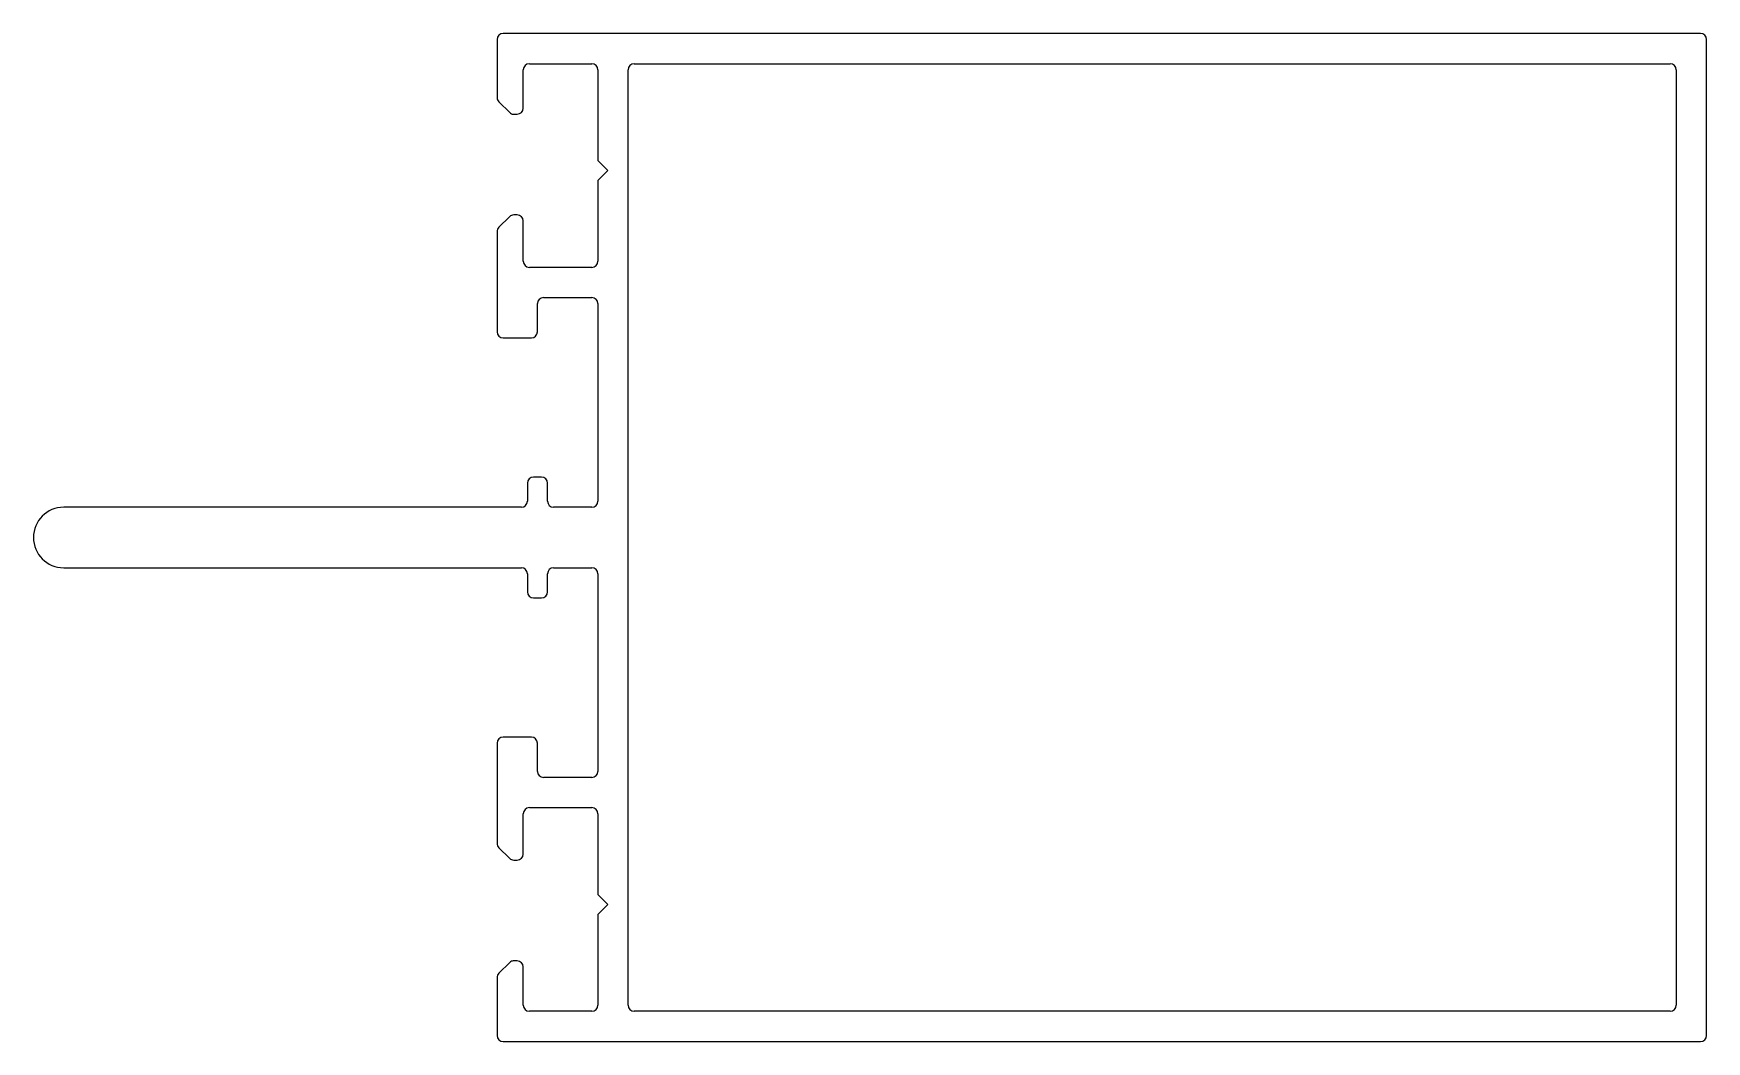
# Model space of a CAD drawing. Extents: x 891.2 to 974.2, y 461.6 to 511.6.
import ezdxf

# ---------------------------------------------------------------- set-up
doc = ezdxf.new("R2010")
doc.units = 0
doc.layers.get('0').update_dxf_attribs({"linetype": 'CONTINUOUS'})

msp = doc.modelspace()

# ---------------------------------------------------------------- linework, layer by layer
at = {"color": 0}
for p, q in [((914.162, 511.308), (914.162, 508.432)), ((973.862, 511.608), (914.462, 511.608)), ((974.162, 461.908), (974.162, 511.308)), ((915.462, 507.908), (915.462, 509.808)), ((915.762, 510.108), (918.862, 510.108)), ((919.162, 509.808), (919.162, 505.308)), ((920.662, 463.408), (920.662, 509.808)), ((920.962, 510.108), (972.362, 510.108)), ((972.662, 509.808), (972.662, 463.408)), ((914.25, 508.22), (914.789, 507.681)), ((914.966, 507.608), (915.162, 507.608)), ((919.162, 505.308), (919.662, 504.808)), ((919.662, 504.808), (919.162, 504.308)), ((919.162, 504.308), (919.162, 500.308)), ((914.774, 502.52), (914.25, 501.996)), ((915.162, 502.608), (914.986, 502.608)), ((915.462, 500.308), (915.462, 502.308)), ((914.162, 501.784), (914.162, 496.808)), ((918.862, 500.008), (915.762, 500.008)), ((916.162, 496.808), (916.162, 498.208)), ((916.462, 498.508), (918.862, 498.508)), ((919.162, 498.208), (919.162, 488.408)), ((914.462, 496.508), (915.862, 496.508)), ((915.665, 489.308), (915.665, 488.408)), ((916.365, 489.608), (915.965, 489.608)), ((916.665, 488.408), (916.665, 489.308)), ((915.365, 488.108), (892.662, 488.108)), ((918.862, 488.108), (916.965, 488.108)), ((892.662, 485.108), (915.365, 485.108)), ((915.665, 484.808), (915.665, 483.908)), ((916.665, 483.908), (916.665, 484.808)), ((916.965, 485.108), (918.862, 485.108)), ((919.162, 484.808), (919.162, 475.008)), ((915.965, 483.608), (916.365, 483.608)), ((915.862, 476.708), (914.462, 476.708)), ((914.162, 476.408), (914.162, 471.432)), ((916.162, 475.008), (916.162, 476.408)), ((918.862, 474.708), (916.462, 474.708)), ((915.762, 473.208), (918.862, 473.208)), ((915.462, 470.907), (915.462, 472.908)), ((919.162, 472.908), (919.162, 468.907)), ((914.25, 471.219), (914.774, 470.695)), ((914.986, 470.607), (915.162, 470.607)), ((919.162, 468.907), (919.662, 468.407)), ((919.662, 468.407), (919.162, 467.907)), ((919.162, 467.907), (919.162, 463.407)), ((914.789, 465.534), (914.25, 464.995)), ((915.162, 465.607), (914.966, 465.607)), ((915.462, 463.407), (915.462, 465.307)), ((914.162, 464.783), (914.162, 461.908)), ((918.862, 463.107), (915.762, 463.107)), ((972.362, 463.108), (920.962, 463.108)), ((914.462, 461.608), (973.862, 461.608))]:
    msp.add_line(p, q, dxfattribs=at)
for centre, radius, start, end in [((914.462, 511.308), 0.3, 90, 180), ((973.862, 511.308), 0.3, 0, 90), ((915.762, 509.808), 0.3, 90, 180), ((918.862, 509.808), 0.3, 0, 90), ((920.962, 509.808), 0.3, 90, 180), ((972.362, 509.808), 0.3, 0, 90), ((914.462, 508.432), 0.3, 180, 225), ((914.966, 507.858), 0.25, 225, 270), ((915.162, 507.908), 0.3, 270, 360), ((914.986, 502.308), 0.3, 90, 135), ((915.162, 502.308), 0.3, 360, 90), ((914.462, 501.784), 0.3, 135, 180), ((915.762, 500.308), 0.3, 180, 270), ((918.862, 500.308), 0.3, 270, 360), ((916.462, 498.208), 0.3, 90, 180), ((918.862, 498.208), 0.3, 0, 90), ((914.462, 496.808), 0.3, 180, 270), ((915.862, 496.808), 0.3, 270, 360), ((915.965, 489.308), 0.3, 90, 180), ((916.365, 489.308), 0.3, 0, 90), ((892.662, 486.608), 1.5, 90, 270), ((915.365, 488.408), 0.3, 270, 0), ((916.965, 488.408), 0.3, 180, 270), ((918.862, 488.408), 0.3, 270, 0), ((915.365, 484.808), 0.3, 0, 90), ((916.965, 484.808), 0.3, 90, 180), ((918.862, 484.808), 0.3, 0, 90), ((915.965, 483.908), 0.3, 180, 270), ((916.365, 483.908), 0.3, 270, 0), ((914.462, 476.408), 0.3, 90, 180), ((915.862, 476.408), 0.3, 360, 90), ((916.462, 475.008), 0.3, 180, 270), ((918.862, 475.008), 0.3, 270, 0), ((915.762, 472.908), 0.3, 90, 180), ((918.862, 472.908), 0.3, 360, 90), ((914.462, 471.432), 0.3, 180, 225), ((914.986, 470.907), 0.3, 225, 270), ((915.162, 470.907), 0.3, 270, 0), ((914.462, 464.783), 0.3, 135, 180), ((914.966, 465.357), 0.25, 90, 135), ((915.162, 465.307), 0.3, 360, 90), ((915.762, 463.407), 0.3, 180, 270), ((918.862, 463.407), 0.3, 270, 0), ((920.962, 463.408), 0.3, 180, 270), ((972.362, 463.408), 0.3, 270, 0), ((914.462, 461.908), 0.3, 180, 270), ((973.862, 461.908), 0.3, 270, 0)]:
    msp.add_arc(centre, radius, start, end, dxfattribs=at)

doc.saveas('drawing.dxf')
